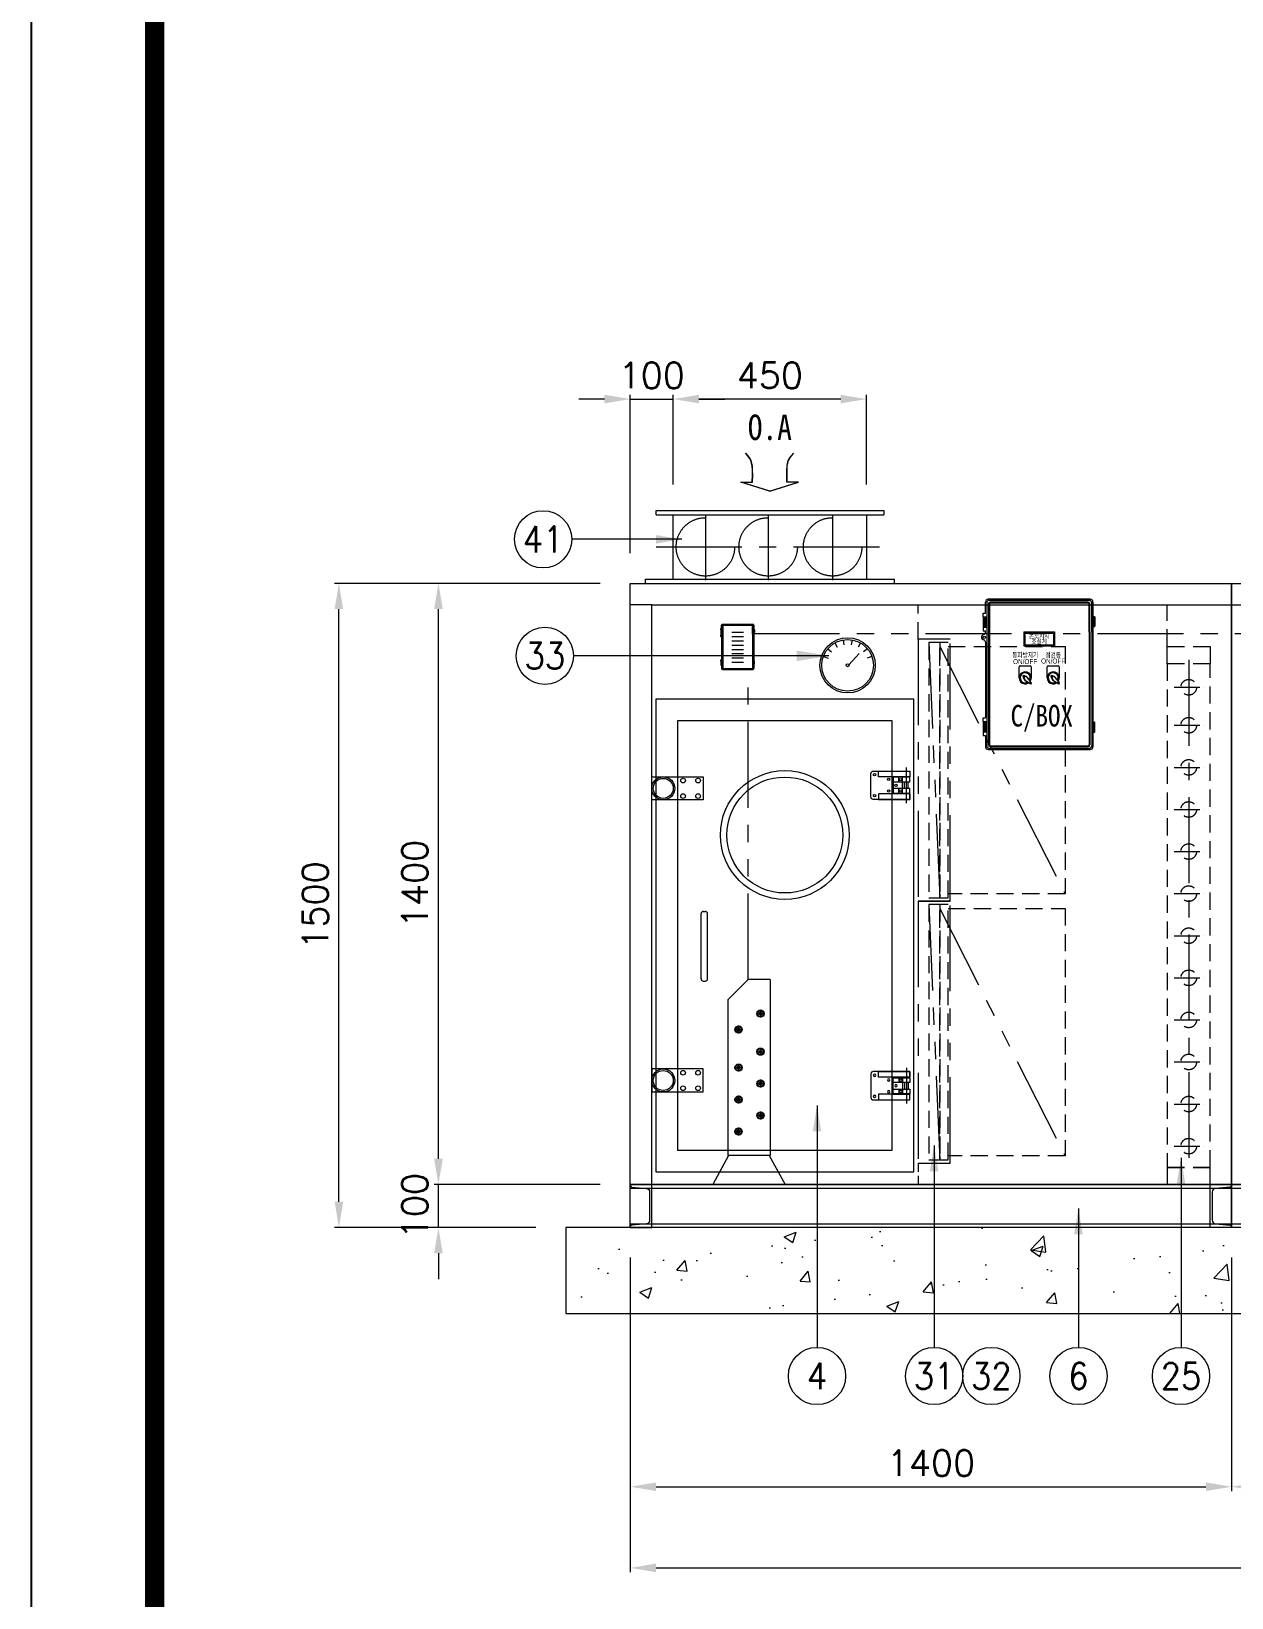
# Model space of a CAD drawing. Extents: x 14 to 18249, y -500 to 12444.
# Drawn here: x 14 to 2808, y 1791 to 5439 of the extents above; entities that cross this region are included whole.
import ezdxf
from ezdxf.enums import TextEntityAlignment as Align

# ---------------------------------------------------------------- set-up
doc = ezdxf.new("R2010")
doc.units = 0
doc.header["$LTSCALE"] = 80
doc.header["$MEASUREMENT"] = 0
for name, pattern in [('CEN', [26, 20, -2, 2, -2]), ('CENTER', [2, 1.25, -0.25, 0.25, -0.25]), ('CENTER2', [1.125, 0.75, -0.125, 0.125, -0.125]), ('CENTERX2', [4, 2.5, -0.5, 0.5, -0.5]), ('HID', [6, 4, -2]), ('HIDDEN', [0.375, 0.25, -0.125]), ('HIDDENX2', [0.75, 0.5, -0.25]), ('PHANTOM', [5, 2.5, -0.5, 0.5, -0.5, 0.5, -0.5]), ('PHANTOMX2', [5, 2.5, -0.5, 0.5, -0.5, 0.5, -0.5])]:
    doc.linetypes.add(name, pattern=pattern)
doc.layers.get('0').update_dxf_attribs({"linetype": 'CONTINUOUS', "lineweight": 18})
doc.layers.get('DEFPOINTS').update_dxf_attribs({"linetype": 'CONTINUOUS', "lineweight": 18})
for name, color, linetype, lineweight in [('2', 2, 'HIDDENX2', 18), ('ACT', 7, 'CONTINUOUS', 18), ('B', 7, 'CONTINUOUS', 15), ('C', 1, 'CENTER', 18), ('CEN', 1, 'CEN', 18), ('DIM', 4, 'CONTINUOUS', 18), ('FOM', 7, 'CONTINUOUS', 15), ('LIN', 2, 'CONTINUOUS', 18), ('NO', 2, 'CONTINUOUS', 18), ('PHAN', 2, 'PHANTOM', 18), ('S', 3, 'CONTINUOUS', 18), ('SMS', 220, 'CONTINUOUS', 18), ('SOL-M-1', 4, 'CONTINUOUS', 18)]:
    doc.layers.add(name, color=color, linetype=linetype, lineweight=lineweight)
doc.layers.add('FORM', color=7, linetype='CONTINUOUS')
doc.styles.add('GSC', font='romans.shx', dxfattribs={"width": 0.8, "height": 4, "bigfont": 'ghs.shx'})
doc.styles.add('ITALICT', font='TXT', dxfattribs={"width": 0.95, "height": 3})
doc.styles.get("Standard").update_dxf_attribs({"font": 'txt.shx', "bigfont": '2hs.shx'})
doc.styles.add('굴림', font='')
doc.styles.get('굴림').set_extended_font_data('Gulim')
doc.dimstyles.get("Standard").update_dxf_attribs({"dimscale": 0, "dimtxt": 60, "dimasz": 60, "dimexe": 10, "dimexo": 70, "dimgap": 25, "dimtad": 1, "dimdec": 0, "dimlfac": -1, "dimzin": 0, "dimdsep": 46, "dimtxsty": 'Standard', "dimcen": 0, "dimclrd": 1, "dimclre": 1, "dimadec": 0, "dimazin": 0, "dimtfac": 1, "dimtdec": 0, "dimtix": 1, "dimtmove": 1, "dimatfit": 2, "dimfxl": 0, "dimtolj": 1, "dimtzin": 0, "dimlwd": 5, "dimlwe": 5, "dimarcsym": 0})

# ---------------------------------------------------------------- blocks, each defined once
blk = doc.blocks.new('*D9')
at = {"color": 1, "linetype": 'Continuous', "lineweight": 5}
for p, q in [((1408.4, 2583.4), (1408.4, 2039.8)), ((2808.4, 2583.4), (2808.4, 2039.8)), ((1468.4, 2049.8), (2748.4, 2049.8))]:
    blk.add_line(p, q, dxfattribs=at)
at = {"color": 1, "linetype": 'Continuous'}
for points in [[(1468.4, 2059.8), (1468.4, 2039.8), (1408.4, 2049.8)], [(2748.4, 2059.8), (2748.4, 2039.8), (2808.4, 2049.8)]]:
    blk.add_solid(points, dxfattribs=at)
at = {"layer": 'DEFPOINTS', "color": 0, "linetype": 'Continuous'}
for p in [(1408.4, 2653.4), (2808.4, 2653.4), (2808.4, 2049.8)]:
    blk.add_point(p, dxfattribs=at)
at = {"color": 0, "linetype": 'Continuous', "insert": (2108.4, 2104.8), "char_height": 60, "attachment_point": 5}
blk.add_mtext('\\A1;1400', dxfattribs=at)
blk = doc.blocks.new('*D11')
at = {"color": 1, "linetype": 'Continuous', "lineweight": 5}
for p, q in [((1408.4, 2583.4), (1408.4, 1850.8)), ((7058.4, 2583.4), (7058.4, 1850.8)), ((1468.4, 1860.8), (6998.4, 1860.8))]:
    blk.add_line(p, q, dxfattribs=at)
at = {"color": 1, "linetype": 'Continuous'}
for points in [[(1468.4, 1870.8), (1468.4, 1850.8), (1408.4, 1860.8)], [(6998.4, 1870.8), (6998.4, 1850.8), (7058.4, 1860.8)]]:
    blk.add_solid(points, dxfattribs=at)
at = {"layer": 'DEFPOINTS', "color": 0, "linetype": 'Continuous'}
for p in [(1408.4, 2653.4), (7058.4, 2653.4), (7058.4, 1860.8)]:
    blk.add_point(p, dxfattribs=at)
at = {"color": 0, "linetype": 'Continuous', "insert": (4233.4, 1915.8), "char_height": 60, "attachment_point": 5}
blk.add_mtext('\\A1;5650', dxfattribs=at)
blk = doc.blocks.new('*D12')
at = {"color": 1, "linetype": 'Continuous', "lineweight": 5}
for p, q in [((1508.4, 4383.4), (1508.4, 4592.6)), ((1898.4, 4582.6), (1568.4, 4582.6)), ((1958.4, 4383.4), (1958.4, 4592.6))]:
    blk.add_line(p, q, dxfattribs=at)
at = {"color": 1, "linetype": 'Continuous'}
for points in [[(1568.4, 4592.6), (1568.4, 4572.6), (1508.4, 4582.6)], [(1898.4, 4592.6), (1898.4, 4572.6), (1958.4, 4582.6)]]:
    blk.add_solid(points, dxfattribs=at)
at = {"layer": 'DEFPOINTS', "color": 0, "linetype": 'Continuous'}
for p in [(1508.4, 4582.6), (1508.4, 4313.4), (1958.4, 4313.4)]:
    blk.add_point(p, dxfattribs=at)
at = {"color": 0, "linetype": 'Continuous', "insert": (1733.4, 4637.6), "char_height": 60, "attachment_point": 5}
blk.add_mtext('\\A1;450', dxfattribs=at)
blk = doc.blocks.new('*D3')
at = {"color": 1, "linetype": 'Continuous', "lineweight": 5}
for p, q in [((961.9, 2813.4), (961.9, 2873.4)), ((1338.4, 2753.4), (951.9, 2753.4)), ((961.9, 2653.4), (961.9, 2753.4)), ((1188.4, 2653.4), (951.9, 2653.4)), ((961.9, 2593.4), (961.9, 2533.4))]:
    blk.add_line(p, q, dxfattribs=at)
at = {"color": 1, "linetype": 'Continuous'}
for points in [[(951.9, 2813.4), (971.9, 2813.4), (961.9, 2753.4)], [(951.9, 2593.4), (971.9, 2593.4), (961.9, 2653.4)]]:
    blk.add_solid(points, dxfattribs=at)
at = {"layer": 'DEFPOINTS', "color": 0, "linetype": 'Continuous'}
for p in [(961.9, 2753.4), (1408.4, 2753.4), (1258.4, 2653.4)]:
    blk.add_point(p, dxfattribs=at)
at = {"color": 0, "linetype": 'Continuous', "insert": (906.9, 2703.4), "char_height": 60, "attachment_point": 5, "rotation": 90}
blk.add_mtext('\\A1;100', dxfattribs=at)
blk = doc.blocks.new('*D4')
at = {"color": 1, "linetype": 'Continuous', "lineweight": 5}
for p, q in [((1338.4, 4153.4), (951.9, 4153.4)), ((961.9, 2813.4), (961.9, 4093.4)), ((1338.4, 2753.4), (951.9, 2753.4))]:
    blk.add_line(p, q, dxfattribs=at)
at = {"color": 1, "linetype": 'Continuous'}
for points in [[(951.9, 4093.4), (971.9, 4093.4), (961.9, 4153.4)], [(951.9, 2813.4), (971.9, 2813.4), (961.9, 2753.4)]]:
    blk.add_solid(points, dxfattribs=at)
at = {"layer": 'DEFPOINTS', "color": 0, "linetype": 'Continuous'}
for p in [(961.9, 4153.4), (1408.4, 4153.4), (1408.4, 2753.4)]:
    blk.add_point(p, dxfattribs=at)
at = {"color": 0, "linetype": 'Continuous', "insert": (906.9, 3453.4), "char_height": 60, "attachment_point": 5, "rotation": 90}
blk.add_mtext('\\A1;1400', dxfattribs=at)
blk = doc.blocks.new('A$C25B1713D')
for p, q in [((47.6, 161.6), (55.6, 147.7)), ((74.8, 171.5), (77.6, 155.7)), ((103.8, 171.5), (101, 155.7)), ((131.1, 161.6), (123, 147.7)), ((10.9, 117.9), (26, 112.4)), ((25.4, 143), (37.7, 132.7)), ((93.4, 91.3), (126.3, 128)), ((153.3, 143), (141, 132.7)), ((167.8, 117.9), (152.7, 112.4))]:
    blk.add_line(p, q)
for radius in [89.3, 83.5, 4.57]:
    blk.add_circle((89.3, 89.3), radius)
blk = doc.blocks.new('*D24')
at = {"color": 1, "linetype": 'Continuous', "lineweight": 5}
for p, q in [((2808.4, 2583.4), (2808.4, 2039.8)), ((3708.4, 2583.4), (3708.4, 2039.8)), ((3648.4, 2049.8), (2868.4, 2049.8))]:
    blk.add_line(p, q, dxfattribs=at)
at = {"color": 1, "linetype": 'Continuous'}
for points in [[(2868.4, 2059.8), (2868.4, 2039.8), (2808.4, 2049.8)], [(3648.4, 2059.8), (3648.4, 2039.8), (3708.4, 2049.8)]]:
    blk.add_solid(points, dxfattribs=at)
at = {"layer": 'DEFPOINTS', "color": 0, "linetype": 'Continuous'}
for p in [(2808.4, 2653.4), (3708.4, 2653.4), (2808.4, 2049.8)]:
    blk.add_point(p, dxfattribs=at)
at = {"color": 0, "linetype": 'Continuous', "insert": (3258.4, 2104.8), "char_height": 60, "attachment_point": 5}
blk.add_mtext('\\A1;900', dxfattribs=at)
blk = doc.blocks.new('*D25')
at = {"color": 1, "linetype": 'Continuous', "lineweight": 5}
for p, q in [((1348.4, 4582.6), (1288.4, 4582.6)), ((1408.4, 4223.4), (1408.4, 4592.6)), ((1408.4, 4582.6), (1508.4, 4582.6)), ((1508.4, 4383.4), (1508.4, 4592.6)), ((1568.4, 4582.6), (1628.4, 4582.6))]:
    blk.add_line(p, q, dxfattribs=at)
at = {"color": 1, "linetype": 'Continuous'}
for points in [[(1348.4, 4592.6), (1348.4, 4572.6), (1408.4, 4582.6)], [(1568.4, 4592.6), (1568.4, 4572.6), (1508.4, 4582.6)]]:
    blk.add_solid(points, dxfattribs=at)
at = {"layer": 'DEFPOINTS', "color": 0, "linetype": 'Continuous'}
for p in [(1508.4, 4582.6), (1508.4, 4313.4), (1408.4, 4153.4)]:
    blk.add_point(p, dxfattribs=at)
at = {"color": 0, "linetype": 'Continuous', "insert": (1458.4, 4637.6), "char_height": 60, "attachment_point": 5}
blk.add_mtext('\\A1;100', dxfattribs=at)
blk = doc.blocks.new('*D30')
at = {"color": 1, "linetype": 'Continuous', "lineweight": 5}
for p, q in [((1338.4, 4153.4), (720.2, 4153.4)), ((730.2, 2713.4), (730.2, 4093.4)), ((1188.4, 2653.4), (720.2, 2653.4))]:
    blk.add_line(p, q, dxfattribs=at)
at = {"color": 1, "linetype": 'Continuous'}
for points in [[(720.2, 4093.4), (740.2, 4093.4), (730.2, 4153.4)], [(720.2, 2713.4), (740.2, 2713.4), (730.2, 2653.4)]]:
    blk.add_solid(points, dxfattribs=at)
at = {"layer": 'DEFPOINTS', "color": 0, "linetype": 'Continuous'}
for p in [(730.2, 4153.4), (1408.4, 4153.4), (1258.4, 2653.4)]:
    blk.add_point(p, dxfattribs=at)
at = {"color": 0, "linetype": 'Continuous', "insert": (675.2, 3403.4), "char_height": 60, "attachment_point": 5, "rotation": 90}
blk.add_mtext('\\A1;1500', dxfattribs=at)
blk = doc.blocks.new('M-F')
at = {"color": 2, "linetype": 'HIDDENX2'}
for points in [[(25.3, 8), (50.3, 8), (50.3, 602), (25.3, 602)], [(50.3, 8), (70, 8), (70, 602), (50.3, 602)]]:
    blk.add_lwpolyline(points, close=True, dxfattribs=at)
blk.add_lwpolyline([(70, 593.2), (342.3, 593.2), (342.3, 16.8), (70, 16.8)], dxfattribs=at)
at = {"layer": 'SMS', "linetype": 'PHANTOMX2'}
blk.add_lwpolyline([(0, 0), (75, 0), (75, 610), (0, 610)], close=True, dxfattribs=at)
at = {"layer": 'SOL-M-1', "color": 1, "linetype": 'PHANTOMX2'}
for p, q in [((25.3, 602), (50.3, 8)), ((50.3, 593.2), (342.3, 16.8))]:
    blk.add_line(p, q, dxfattribs=at)
blk = doc.blocks.new('경첩')
at = {"layer": 'PHAN'}
blk.add_line((0, -41.4), (0, 41.4), dxfattribs=at)
at = {"layer": 'SOL-M-1'}
for p, q in [((-33, 20), (7.7, 20)), ((-33, -19.6), (-33, 20)), ((7.7, 18.9), (-30.8, 18.9)), ((-30.8, 18.9), (-30.8, -18.5)), ((-30.8, 7.9), (7.7, 7.9)), ((-17.6, 7.9), (-17.6, 18.9)), ((-8.8, -18.5), (-8.8, 18.9)), ((-4.4, -7.5), (-4.4, 7.9)), ((4.4, -7.5), (4.4, 7.9)), ((7.7, 7.9), (7.7, 18.9)), ((7.7, -19.6), (-33, -19.6)), ((7.7, -7.5), (-30.8, -7.5)), ((-30.8, -18.5), (7.7, -18.5)), ((-17.6, -18.5), (-17.6, -7.5)), ((7.7, -7.5), (4.4, -7.5)), ((7.7, -18.5), (7.7, -7.5))]:
    blk.add_line(p, q, dxfattribs=at)
blk.add_lwpolyline([(7.7, -19.6), (7.7, -32.8), (-77, -32.8, -0.414214), (-82.5, -27.3), (-82.5, 27.7, -0.414214), (-77, 33.2), (7.7, 33.2), (7.7, 20)], format="xyb", dxfattribs=at)
for points in [[(7.7, 33.2), (7.7, 20), (-64.9, 20), (-64.9, 33.2)], [(7.7, -32.8), (7.7, -19.6), (-64.9, -19.6), (-64.9, -32.8)]]:
    blk.add_lwpolyline(points, close=True, dxfattribs=at)
for centre in [(-74.2, 25), (-41.2, 14), (-24.2, 0.2), (-13.2, 13.4), (-74.2, -24.5), (-41.2, -13.5), (-13.2, -13)]:
    blk.add_circle(centre, 2.75, dxfattribs=at)
blk = doc.blocks.new('500Wx1000H(SightGlass)')
at = {"layer": 'S', "lineweight": 15}
for p, q in [((9.9, 1100), (9.9, 0)), ((609.9, 1100), (9.9, 1100)), ((609.9, 0), (609.9, 1100)), ((59.9, 1050), (59.9, 50)), ((559.9, 1050), (59.9, 1050)), ((559.9, 50), (559.9, 1050)), ((114.9, 449), (114.9, 601)), ((119.9, 606), (124.9, 606)), ((129.9, 449), (129.9, 601)), ((119.9, 444), (124.9, 444)), ((59.9, 50), (559.9, 50)), ((9.9, 0), (609.9, 0))]:
    blk.add_line(p, q, dxfattribs=at)
for points in [[(0, 919.5), (119.9, 919.5), (119.9, 866), (0, 866)], [(0, 185.6), (119.9, 185.6), (119.9, 239.2), (0, 239.2)]]:
    blk.add_lwpolyline(points, close=True, dxfattribs=at)
for centre, radius in [((26.8, 892.7), 26.8), ((26.8, 892.7), 23.3), ((72.9, 910.8), 5.52), ((108, 910.8), 5.52), ((309.9, 784), 150), ((72.9, 874.7), 5.52), ((108, 874.7), 5.52), ((26.8, 212.4), 26.8), ((26.8, 212.4), 23.3), ((72.9, 230.5), 5.52), ((108, 230.5), 5.52), ((72.9, 194.3), 5.52), ((108, 194.3), 5.52)]:
    blk.add_circle(centre, radius, dxfattribs=at)
at = {"layer": 'S', "linetype": 'Continuous', "lineweight": 15}
blk.add_circle((309.9, 784), 135, dxfattribs=at)
at = {"layer": 'S', "lineweight": 15}
for centre, start, end in [((119.9, 601), 90, 180), ((124.9, 601), 0, 90), ((119.9, 449), 180, 270), ((124.9, 449), 270, 0)]:
    blk.add_arc(centre, 5, start, end, dxfattribs=at)
at = {"lineweight": 15}
blk.add_blockref('경첩', (592.8, 899.8), dxfattribs=at)
at = {"lineweight": 15, "xscale": -1, "rotation": 180}
blk.add_blockref('경첩', (592.8, 200.2), dxfattribs=at)
blk = doc.blocks.new('ELECTRIC HEATER')
at = {"layer": 'B', "color": 3}
for points in [[(29.4, 399.7), (26.7, 401.3), (24, 399.7), (24, 396.6), (26.7, 395), (29.4, 396.6)], [(-21.4, 362.5), (-24.1, 364.1), (-26.8, 362.5), (-26.8, 359.4), (-24.1, 357.8), (-21.4, 359.4)], [(29.4, 311), (26.7, 312.6), (24, 311), (24, 307.9), (26.7, 306.4), (29.4, 307.9)], [(-21.4, 273.8), (-24.1, 275.4), (-26.8, 273.8), (-26.8, 270.7), (-24.1, 269.2), (-21.4, 270.7)], [(29.4, 236.7), (26.7, 238.2), (24, 236.7), (24, 233.5), (26.7, 232), (29.4, 233.5)], [(-21.4, 199.5), (-24.1, 201), (-26.8, 199.5), (-26.8, 196.3), (-24.1, 194.8), (-21.4, 196.3)], [(29.4, 162.3), (26.7, 163.8), (24, 162.3), (24, 159.2), (26.7, 157.6), (29.4, 159.2)], [(-21.4, 125.1), (-24.1, 126.6), (-26.8, 125.1), (-26.8, 122), (-24.1, 120.4), (-21.4, 122)]]:
    blk.add_lwpolyline(points, close=True, dxfattribs=at)
for centre, radius in [((26.7, 398.1), 3.12), ((26.7, 398.1), 2.7), ((-24.1, 361), 3.12), ((-24.1, 361), 2.7), ((26.7, 309.5), 3.12), ((26.7, 309.5), 2.7), ((-24.1, 272.3), 3.12), ((-24.1, 272.3), 2.7), ((26.7, 235.1), 3.12), ((26.7, 235.1), 2.7), ((-24.1, 197.9), 3.12), ((-24.1, 197.9), 2.7), ((26.7, 160.7), 3.12), ((26.7, 160.7), 2.7), ((-24.1, 123.5), 3.12), ((-24.1, 123.5), 2.7)]:
    blk.add_circle(centre, radius, dxfattribs=at)
at = {"layer": 'C', "color": 3}
for p, q in [((26.7, 407.3), (26.7, 389)), ((-24.1, 370.1), (-24.1, 351.8)), ((17.2, 398.1), (36, 398.1)), ((-33.6, 361), (-14.8, 361)), ((17.2, 309.5), (36, 309.5)), ((26.7, 318.7), (26.7, 300.3)), ((-33.6, 272.3), (-14.8, 272.3)), ((-24.1, 281.5), (-24.1, 263.1)), ((17.2, 235.1), (36, 235.1)), ((26.7, 244.3), (26.7, 225.9)), ((-33.6, 197.9), (-14.8, 197.9)), ((-24.1, 207.1), (-24.1, 188.7)), ((17.2, 160.7), (36, 160.7)), ((26.7, 169.9), (26.7, 151.5)), ((-33.6, 123.5), (-14.8, 123.5)), ((-24.1, 132.7), (-24.1, 114.3))]:
    blk.add_line(p, q, dxfattribs=at)
at = {"layer": 'DIM', "color": 3, "linetype": 'Continuous'}
for centre, radius in [((26.7, 398.1), 8.45), ((26.7, 398.1), 6.76), ((-24.1, 361), 8.45), ((-24.1, 361), 6.76), ((26.7, 309.5), 8.45), ((26.7, 309.5), 6.76), ((-24.1, 272.3), 8.45), ((-24.1, 272.3), 6.76), ((26.7, 235.1), 8.45), ((26.7, 235.1), 6.76), ((-24.1, 197.9), 8.45), ((-24.1, 197.9), 6.76), ((26.7, 160.7), 8.45), ((26.7, 160.7), 6.76), ((-24.1, 123.5), 8.45), ((-24.1, 123.5), 6.76)]:
    blk.add_circle(centre, radius, dxfattribs=at)
at = {"layer": 'DIM', "color": 3}
for centre in [(26.7, 398.1), (-24.1, 361), (26.7, 309.5), (-24.1, 272.3), (26.7, 235.1), (-24.1, 197.9), (26.7, 160.7), (-24.1, 123.5)]:
    blk.add_circle(centre, 1.69, dxfattribs=at)
for centre in [(26.7, 398.1), (-24.1, 361), (26.7, 309.5), (-24.1, 272.3), (26.7, 235.1), (-24.1, 197.9), (26.7, 160.7), (-24.1, 123.5)]:
    blk.add_arc(centre, 1.86, 270, 180, dxfattribs=at)
at = {"layer": 'FOM', "color": 3, "linetype": 'Continuous'}
for p, q in [((-1.7, 477.6), (-49, 430.3)), ((49, 477.6), (-1.7, 477.6)), ((49, 477.6), (49, 67.6)), ((-49, 430.3), (-49, 67.6)), ((-47.3, 67.6), (-84.5, 0)), ((49, 67.6), (-49, 67.6)), ((47.3, 67.6), (84.5, 0)), ((84.5, 0), (-84.5, 0))]:
    blk.add_line(p, q, dxfattribs=at)
blk = doc.blocks.new('CONTROL BOX-1')
at = {"lineweight": 0}
for p, q in [((-125, 317.4), (-125, 343.5)), ((-122.2, 341.6), (-122.2, 8.4)), ((118.5, 350), (-118.5, 350)), ((-118, 339.3), (-118, 10.7)), ((116.6, 347.2), (-116.6, 347.2)), ((-116.1, 339.3), (-116.1, 10.7)), ((114.3, 343), (-114.3, 343)), ((114.3, 341.1), (-114.3, 341.1)), ((116.1, 273.2), (116.1, 339.3)), ((118, 273.2), (118, 339.3)), ((122.2, 273.2), (122.2, 341.6)), ((125, 343.5), (125, 6.5)), ((-130.6, 309), (-130.6, 317.4)), ((-130.6, 317.4), (-125, 317.4)), ((-130.6, 309), (-130.6, 284.8)), ((-130.6, 309), (-123.1, 309)), ((-127.3, 309), (-127.3, 284.8)), ((-125, 309), (-125, 284.8)), ((-123.1, 284.8), (-123.1, 309)), ((125, 309.5), (128.7, 309.5)), ((125.9, 309.5), (125.9, 286.1)), ((126.9, 309.5), (126.9, 286.1)), ((129.7, 308.5), (129.7, 287.1)), ((-130.6, 284.8), (-130.6, 276.4)), ((-130.6, 284.8), (-123.1, 284.8)), ((-130.6, 276.4), (-125, 276.4)), ((-125, 273.2), (-125, 276.4)), ((-35.9, 273.9), (35.9, 273.9)), ((-35.9, 273.9), (-35.9, 241.3)), ((-33.1, 271.1), (33.1, 271.1)), ((-33.1, 271.1), (-33.1, 244.1)), ((33.1, 271.1), (33.1, 244.1)), ((35.9, 273.9), (35.9, 241.3)), ((116.1, 273.2), (116.1, 10.7)), ((118, 273.2), (118, 10.7)), ((122.2, 273.2), (122.2, 8.4)), ((125, 286.1), (128.7, 286.1)), ((-125, 249.7), (-125, 73.6)), ((-35.9, 241.3), (35.9, 241.3)), ((-33.1, 244.1), (33.1, 244.1)), ((-46.6, 166.9), (-46.6, 192.6)), ((-44.3, 194.9), (-21, 194.9)), ((-18.6, 192.6), (-18.6, 166.9)), ((18.6, 166.9), (18.6, 192.6)), ((21, 194.9), (44.3, 194.9)), ((46.6, 192.6), (46.6, 166.9)), ((-130.6, 65.2), (-130.6, 73.6)), ((-130.6, 73.6), (-125, 73.6)), ((-130.6, 65.2), (-123.1, 65.2)), ((-130.6, 65.2), (-130.6, 41)), ((-130.6, 41), (-130.6, 32.6)), ((-130.6, 41), (-123.1, 41)), ((-127.3, 41), (-127.3, 65.2)), ((-125, 41), (-125, 65.2)), ((-123.1, 65.2), (-123.1, 41)), ((125, 63.9), (128.7, 63.9)), ((125, 40.5), (128.7, 40.5)), ((125.9, 40.5), (125.9, 63.9)), ((126.9, 40.5), (126.9, 63.9)), ((129.7, 41.5), (129.7, 62.9)), ((-130.6, 32.6), (-125, 32.6)), ((-125, 32.6), (-125, 6.5)), ((-118.5, 0), (118.5, 0)), ((-116.6, 2.8), (116.6, 2.8)), ((-114.3, 8.9), (114.3, 8.9)), ((-114.3, 7), (114.3, 7))]:
    blk.add_line(p, q, dxfattribs=at)
at = {"color": 0, "lineweight": 0}
for p, q in [((-36.6, 170.4), (-34.4, 168.2)), ((-36.1, 170.9), (-33.9, 168.7)), ((-30.2, 159), (-25, 155.6)), ((-29.8, 159.5), (-20.3, 153.4)), ((-25.2, 164.2), (-19.1, 154.6)), ((-25, 155.6), (-20.6, 152.8)), ((-24.6, 164.5), (-19.9, 157.1)), ((-19.9, 157.1), (-18.5, 154.9)), ((28.7, 170.4), (30.9, 168.2)), ((29.2, 170.9), (31.4, 168.7)), ((35, 159), (40.3, 155.6)), ((35.4, 159.5), (45, 153.4)), ((40, 164.2), (46.2, 154.6)), ((40.3, 155.6), (44.6, 152.8)), ((40.6, 164.5), (45.4, 157.1)), ((45.4, 157.1), (46.8, 154.9))]:
    blk.add_line(p, q, dxfattribs=at)
at = {"lineweight": 0}
blk.add_circle((-127.8, 261.4), 2.8, dxfattribs=at)
for centre, radius, start, end in [((-118.5, 343.5), 6.52, 90, 180), ((-116.6, 341.6), 5.59, 90, 180), ((-114.3, 339.3), 3.73, 90, 180), ((-114.3, 339.3), 1.86, 90, 180), ((114.3, 339.3), 3.73, 0, 90), ((114.3, 339.3), 1.86, 0, 90), ((116.6, 341.6), 5.59, 0, 90), ((118.5, 343.5), 6.52, 0, 90), ((128.7, 308.5), 0.932, 0, 90), ((-127.8, 261.4), 6.52, 103.3424, 256.6576), ((-130.6, 273.2), 5.59, 283.3424, 0), ((128.7, 287.1), 0.932, 270, 0), ((-130.6, 249.7), 5.59, 0, 76.6576), ((-44.3, 192.6), 2.33, 90, 180), ((-21, 192.6), 2.33, 0, 90), ((21, 192.6), 2.33, 90, 180), ((44.3, 192.6), 2.33, 0, 90), ((-32.6, 166.9), 14, 325.5765, 304.4235), ((-32.6, 166.9), 11.7, 330.4786, 299.5214), ((32.6, 166.9), 14, 325.5765, 304.4235), ((32.6, 166.9), 11.7, 330.4786, 299.5214), ((128.7, 62.9), 0.932, 0, 90), ((128.7, 41.5), 0.932, 270, 0), ((-118.5, 6.5), 6.52, 180, 270), ((-116.6, 8.4), 5.59, 180, 270), ((-114.3, 10.7), 3.73, 180, 270), ((-114.3, 10.7), 1.86, 180, 270), ((114.3, 10.7), 3.73, 270, 0), ((114.3, 10.7), 1.86, 270, 0), ((116.6, 8.4), 5.59, 270, 0), ((118.5, 6.5), 6.52, 270, 0)]:
    blk.add_arc(centre, radius, start, end, dxfattribs=at)
at = {"color": 0, "lineweight": 0}
for centre, radius, start, end in [((-37.1, 171.4), 0.699, 84.2097, 185.7903), ((-21.1, 173), 16.8, 185.7903, 237.067), ((-36.7, 171), 0.35, 82.6219, 187.3781), ((-38.7, 155.4), 16.8, 32.933, 84.2097), ((-21.1, 173), 16.1, 187.3781, 237.067), ((-38.7, 155.4), 16.1, 32.933, 82.6219), ((-36.3, 170.6), 0.35, 45, 225), ((-34.1, 168.5), 0.35, 225, 45), ((-19.8, 154.1), 1.57, 237.1861, 32.8139), ((-19.8, 154.1), 0.874, 237.2605, 32.7395), ((28.1, 171.4), 0.699, 84.2097, 185.7903), ((44.1, 173), 16.8, 185.7903, 237.067), ((26.5, 155.4), 16.8, 32.933, 84.2097), ((28.5, 171), 0.35, 82.6219, 187.3781), ((44.1, 173), 16.1, 187.3781, 237.067), ((26.5, 155.4), 16.1, 32.933, 82.6219), ((28.9, 170.6), 0.35, 45, 225), ((31.1, 168.5), 0.35, 225, 45), ((45.5, 154.1), 1.57, 237.1861, 32.8139), ((45.4, 154.1), 0.874, 237.2605, 32.7395)]:
    blk.add_arc(centre, radius, start, end, dxfattribs=at)
at = {"color": 0, "lineweight": 0, "style": '굴림', "width": 0.8}
for s, p in [('온도지시', (-0.1, 264.6)), ('조절계', (-0.1, 251.5)), ('동파방지기', (-32.7, 219.9)), ('점검등', (32.5, 219.9)), ('ON/OFF', (-32.7, 204.8)), ('ON/OFF', (32.5, 206.1))]:
    blk.add_text(s, height=11.65, dxfattribs=at).set_placement(p, align=Align.MIDDLE_CENTER)
at = {"layer": 'DIM', "color": 4, "linetype": 'ByBlock', "lineweight": 0, "style": 'ITALICT', "width": 0.85}
blk.add_text('C/BOX', height=50.27, dxfattribs=at).set_placement((6, 78.7), align=Align.MIDDLE_CENTER)
blk = doc.blocks.new('LED LAMP')
at = {"lineweight": 0}
for p, q in [((-39.2, 91.9), (-39.2, 94.4)), ((-39.2, 94.4), (-37.5, 94.4)), ((-39.2, 91.9), (-39.2, 84.6)), ((-39.2, 91.9), (-36.9, 91.9)), ((-39.2, 84.6), (-39.2, 82.1)), ((-39.2, 84.6), (-36.9, 84.6)), ((-39.2, 82.1), (-37.5, 82.1)), ((-38.2, 91.9), (-38.2, 84.6)), ((-37.5, 94.4), (-37.5, 102.2)), ((-37.5, 91.9), (-37.5, 84.6)), ((-37.5, 81.1), (-37.5, 82.1)), ((-37.5, 74.1), (-37.5, 21.3)), ((-36.9, 84.6), (-36.9, 91.9)), ((-36.7, 101.6), (-36.7, 1.7)), ((35.5, 104.2), (-35.5, 104.2)), ((-35.4, 100.9), (-35.4, 2.4)), ((35, 103.3), (-35, 103.3)), ((-34.8, 100.9), (-34.8, 2.4)), ((34.3, 102.1), (-34.3, 102.1)), ((34.3, 101.5), (-34.3, 101.5)), ((34.8, 81.1), (34.8, 100.9)), ((34.8, 81.1), (34.8, 2.4)), ((35.4, 81.1), (35.4, 100.9)), ((35.4, 81.1), (35.4, 2.4)), ((36.7, 81.1), (36.7, 101.6)), ((36.7, 81.1), (36.7, 1.7)), ((37.5, 102.2), (37.5, 1.1)), ((37.5, 92), (38.6, 92)), ((37.5, 85), (38.6, 85)), ((37.8, 92), (37.8, 85)), ((38.1, 92), (38.1, 85)), ((38.9, 91.7), (38.9, 85.3)), ((-39.2, 18.7), (-39.2, 21.3)), ((-39.2, 21.3), (-37.5, 21.3)), ((-39.2, 18.7), (-36.9, 18.7)), ((-39.2, 18.7), (-39.2, 11.5)), ((-39.2, 11.5), (-39.2, 8.9)), ((-39.2, 11.5), (-36.9, 11.5)), ((-39.2, 8.9), (-37.5, 8.9)), ((-38.2, 11.5), (-38.2, 18.7)), ((-37.5, 11.5), (-37.5, 18.7)), ((-37.5, 8.9), (-37.5, 1.1)), ((-36.9, 18.7), (-36.9, 11.5)), ((-35, 0), (35, 0)), ((-34.3, 1.8), (34.3, 1.8)), ((-34.3, 1.3), (34.3, 1.3)), ((37.5, 18.3), (38.6, 18.3)), ((37.5, 11.3), (38.6, 11.3)), ((37.8, 11.3), (37.8, 18.3)), ((38.1, 11.3), (38.1, 18.3)), ((38.9, 11.6), (38.9, 18)), ((-35.5, -0.8), (35.5, -0.8))]:
    blk.add_line(p, q, dxfattribs=at)
at = {"linetype": 'Continuous'}
for p, q in [((-13.7, 86.1), (13.7, 86.1)), ((-13.7, 76.1), (13.7, 76.1)), ((-13.7, 66.1), (13.7, 66.1)), ((-13.7, 56.1), (13.7, 56.1)), ((-13.7, 46.1), (13.7, 46.1)), ((-13.7, 36.1), (13.7, 36.1)), ((-13.7, 26.1), (13.7, 26.1)), ((-13.7, 16.1), (13.7, 16.1))]:
    blk.add_line(p, q, dxfattribs=at)
at = {"lineweight": 0}
blk.add_circle((-38.3, 77.6), 0.839, dxfattribs=at)
for centre, radius, start, end in [((-38.3, 77.6), 1.96, 103.3424, 256.6576), ((-39.2, 81.1), 1.68, 283.3424, 0), ((-39.2, 74.1), 1.68, 0, 76.6576), ((-35.5, 102.2), 1.96, 90, 180), ((-35, 101.6), 1.68, 90, 180), ((-34.3, 100.9), 1.12, 90, 180), ((-34.3, 100.9), 0.559, 90, 180), ((34.3, 100.9), 1.12, 0, 90), ((34.3, 100.9), 0.559, 0, 90), ((35, 101.6), 1.68, 0, 90), ((35.5, 102.2), 1.96, 0, 90), ((38.6, 91.7), 0.28, 0, 90), ((38.6, 85.3), 0.28, 270, 0), ((-35.5, 1.1), 1.96, 180, 270), ((-35, 1.7), 1.68, 180, 270), ((-34.3, 2.4), 1.12, 180, 270), ((-34.3, 2.4), 0.559, 180, 270), ((34.3, 2.4), 1.12, 270, 0), ((34.3, 2.4), 0.559, 270, 0), ((35, 1.7), 1.68, 270, 0), ((35.5, 1.1), 1.96, 270, 0), ((38.6, 18), 0.28, 0, 90), ((38.6, 11.6), 0.28, 270, 0)]:
    blk.add_arc(centre, radius, start, end, dxfattribs=at)
blk = doc.blocks.new('form')
at = {"layer": 'FORM', "color": 3}
blk.add_lwpolyline([(0, 562.79), (792.83, 562.79), (792.83, 0), (0, 0)], close=True, dxfattribs=at)
at = {"layer": 'FORM', "color": 2, "const_width": 1.94}
blk.add_lwpolyline([(12.48, 6.47), (12.48, 555.28), (781.78, 555.28), (781.78, 6.47)], close=True, dxfattribs=at)
blk = doc.blocks.new('A$C338769D1')
at = {"xscale": 20, "yscale": 20, "zscale": 20}
blk.add_blockref('form', (0, -11255.8), dxfattribs=at)

msp = doc.modelspace()

# ---------------------------------------------------------------- hatches: boundary and pattern name
at = {"linetype": 'Continuous'}
h = msp.add_hatch(dxfattribs=at)
h.set_pattern_fill('AR-CONC', color=256, scale=40, style=0)
h.set_pattern_definition([(50, (470.47, 573.04), (286.904, -25.101), [30, -330]), (355, (470.47, 573.04), (-55.5, 300.877), [24, -264]), (100.4514, (494.37, 570.94), (231.404, 275.776), [25.496, -280.457]), (46.184, (470.47, 653.04), (426.896, -66.208), [45, -495]), (96.6356, (506.04, 647.5), (373.865, 389.647), [38.244, -420.685]), (351.184, (470.47, 653.04), (373.865, 389.647), [36, -396]), (21, (510.47, 633.04), (238.763, -161.0476), [30, -330]), (326, (510.47, 633.04), (97.326, 290.06), [24, -264]), (71.4514, (530.36, 619.62), (336.089, 129.012), [25.496, -280.457]), (37.5, (470.47, 573.04), (4.864, 133.1575), [0, -260.8, 0, -268, 0, -265]), (7.5, (470.47, 573.04), (105.2278, 157.7647), [0, -152.8, 0, -254.8, 0, -101]), (327.5, (381.27, 573.04), (213.529, -9.022), [0, -100, 0, -312, 0, -414]), (317.5, (341.27, 573.04), (233.2745, 40.042), [0, -130, 0, -207.2, 0, -294])])
h.paths.add_polyline_path([(1258.4, 2453.4), (7708.4, 2453.4), (7708.4, 2653.4), (1258.4, 2653.4)])

# ---------------------------------------------------------------- linework, layer by layer
msp.add_line((1458.4, 4103.4), (1408.4, 4103.4), dxfattribs=at)
at = {"color": 2, "linetype": 'HIDDENX2'}
for p, q in [((2078.4, 4023.4), (2078.4, 4103.4)), ((2658.4, 4006.4), (2658.4, 4103.4))]:
    msp.add_line(p, q, dxfattribs=at)
at = {"linetype": 'PHANTOMX2'}
for p, q in [((1695.9, 4036.3), (5417.4, 4036.3)), ((1683.1, 3231), (1683.1, 3952.9))]:
    msp.add_line(p, q, dxfattribs=at)
at = {"linetype": 'Continuous'}
for points in [[(1458.4, 4103.4), (2808.4, 4103.4), (2808.4, 2753.4), (1458.4, 2753.4)], [(2808.4, 4103.4), (3708.4, 4103.4), (3708.4, 2753.4), (2808.4, 2753.4)], [(2808.4, 2653.4), (1408.4, 2653.4), (1408.4, 2753.4), (2808.4, 2753.4)], [(2808.4, 2661.4), (1408.4, 2661.4), (1408.4, 2745.4), (2808.4, 2745.4)], [(3708.4, 2653.4), (2808.4, 2653.4), (2808.4, 2753.4), (3708.4, 2753.4)], [(3708.4, 2661.4), (2808.4, 2661.4), (2808.4, 2745.4), (3708.4, 2745.4)], [(1258.4, 2453.4), (7708.4, 2453.4), (7708.4, 2653.4), (1258.4, 2653.4)]]:
    msp.add_lwpolyline(points, close=True, dxfattribs=at)
at = {"color": 2, "linetype": 'HIDDENX2'}
for points in [[(2758.4, 3966.4), (2658.4, 3966.4), (2658.4, 4006.4), (2758.4, 4006.4), (2758.4, 3966.4), (2758.4, 3966.4)], [(2758.4, 3966.4), (2658.4, 3966.4), (2658.4, 2793.4), (2758.4, 2793.4), (2758.4, 3966.4), (2758.4, 3966.4)], [(2758.4, 2793.4), (2658.4, 2793.4), (2658.4, 2753.4), (2758.4, 2753.4), (2758.4, 2793.4), (2758.4, 2793.4)]]:
    msp.add_lwpolyline(points, dxfattribs=at)
at = {"linetype": 'Continuous'}
for points in [[(1458.4, 2753.4), (1408.4, 2753.4), (1408.4, 2751.5, 0.388879), (1412, 2747.5), (1446.1, 2744.6, -0.388879), (1453.4, 2736.6), (1453.4, 2670.2, -0.388879), (1446.1, 2662.2), (1412, 2659.2, 0.388879), (1408.4, 2655.3), (1408.4, 2653.4), (1458.4, 2653.4), (1458.4, 2753.4)], [(2758.4, 2753.4), (2808.4, 2753.4), (2808.4, 2751.5, -0.388879), (2804.7, 2747.5), (2770.7, 2744.6, 0.388879), (2763.4, 2736.6), (2763.4, 2670.2, 0.388879), (2770.7, 2662.2), (2804.7, 2659.2, -0.388879), (2808.4, 2655.3), (2808.4, 2653.4), (2758.4, 2653.4), (2758.4, 2753.4)]]:
    msp.add_lwpolyline(points, format="xyb", dxfattribs=at)
at = {"color": 3, "linetype": 'HIDDENX2'}
for centre in [(2708.4, 3911.4), (2708.4, 3822.9), (2708.4, 3724.9), (2708.4, 3626.9), (2708.4, 3528.9), (2708.4, 3430.9), (2708.4, 3332.9), (2708.4, 3234.9), (2708.4, 3136.9), (2708.4, 3038.9), (2708.4, 2940.9), (2708.4, 2842.9)]:
    msp.add_circle(centre, 18.2, dxfattribs=at)
at = {"layer": '2', "linetype": 'ByBlock'}
for p, q in [((1468.4, 4323.4), (1998.4, 4323.4)), ((1468.4, 4313.4), (1468.4, 4323.4)), ((1468.4, 4313.4), (1998.4, 4313.4)), ((1508.4, 4163.4), (1508.4, 4313.4)), ((1958.4, 4313.4), (1958.4, 4163.4)), ((1998.4, 4323.4), (1998.4, 4313.4)), ((1443.4, 4163.4), (2023.4, 4163.4)), ((1443.4, 4163.4), (1443.4, 4153.4)), ((2023.4, 4153.4), (2023.4, 4163.4)), ((1443.4, 4153.4), (2023.4, 4153.4))]:
    msp.add_line(p, q, dxfattribs=at)
at = {"layer": '2', "linetype": 'HID'}
for centre in [(1583.4, 4238.4), (1729.5, 4238.4), (1879.5, 4238.4)]:
    msp.add_circle(centre, 68, dxfattribs=at)
at = {"layer": 'ACT', "color": 2, "linetype": 'HIDDEN'}
msp.add_line((2078.4, 2803.4), (2078.4, 2753.4), dxfattribs=at)
at = {"layer": 'ACT', "color": 4, "linetype": 'Continuous'}
for centre in [(1205.5, 4256), (1209.8, 3984.8), (1843.2, 2307.6), (2115.8, 2307.6), (2249, 2307.6), (2451.7, 2307.6), (2690.5, 2307.6)]:
    msp.add_circle(centre, 66.6, dxfattribs=at)
at = {"layer": 'CEN', "linetype": 'CENTERX2'}
for p, q in [((1583.4, 4311.2), (1583.4, 4160.6)), ((1729.5, 4311.2), (1729.5, 4160.6)), ((1879.5, 4311.2), (1879.5, 4160.6)), ((1468.4, 4238.4), (1998.4, 4238.4)), ((2708.4, 3975.4), (2708.4, 2785.3))]:
    msp.add_line(p, q, dxfattribs=at)
at = {"layer": 'CEN', "color": 1, "linetype": 'CENTER2'}
for p, q in [((2674.4, 3911.4), (2744.7, 3911.4)), ((2674.4, 3822.9), (2744.7, 3822.9)), ((2674.4, 3724.9), (2744.7, 3724.9)), ((2674.4, 3626.9), (2744.7, 3626.9)), ((2674.4, 3528.9), (2744.7, 3528.9)), ((2674.4, 3430.9), (2744.7, 3430.9)), ((2674.4, 3332.9), (2744.7, 3332.9)), ((2674.4, 3234.9), (2744.7, 3234.9)), ((2674.4, 3136.9), (2744.7, 3136.9)), ((2674.4, 3038.9), (2744.7, 3038.9)), ((2674.4, 2940.9), (2744.7, 2940.9)), ((2674.4, 2842.9), (2744.7, 2842.9))]:
    msp.add_line(p, q, dxfattribs=at)
at = {"layer": 'LIN', "linetype": 'Continuous'}
for points in [[(1408.4, 4153.4), (2808.4, 4153.4), (2808.4, 2753.4), (1408.4, 2753.4)], [(3708.4, 2753.4), (2808.4, 2753.4), (2808.4, 4153.4), (3708.4, 4153.4)]]:
    msp.add_lwpolyline(points, close=True, dxfattribs=at)
at = {"layer": 'NO'}
for points in [[(1692.6, 4389.4), (1692.8, 4405.1), (1692.7, 4417.2), (1692.2, 4426.3), (1691, 4433.5), (1689.1, 4439.3), (1686.2, 4444.6), (1682.1, 4450.3), (1676.7, 4457)], [(1692.6, 4389.4), (1692.8, 4405.1), (1692.7, 4417.2), (1692.2, 4426.3), (1691, 4433.5), (1689.1, 4439.3), (1686.2, 4444.6), (1682.1, 4450.3), (1676.7, 4457)], [(1693.2, 4389.4), (1693.4, 4405.1), (1693.3, 4417.2), (1692.8, 4426.3), (1691.7, 4433.5), (1689.8, 4439.3), (1686.8, 4444.6), (1682.7, 4450.3), (1677.3, 4457)], [(1772.9, 4389.4), (1772.8, 4405.1), (1772.8, 4417.2), (1773.4, 4426.3), (1774.5, 4433.5), (1776.4, 4439.3), (1779.3, 4444.6), (1783.4, 4450.3), (1788.9, 4457)], [(1772.9, 4389.4), (1772.8, 4405.1), (1772.8, 4417.2), (1773.4, 4426.3), (1774.5, 4433.5), (1776.4, 4439.3), (1779.3, 4444.6), (1783.4, 4450.3), (1788.9, 4457)], [(1773.6, 4389.4), (1773.4, 4405.1), (1773.5, 4417.2), (1774, 4426.3), (1775.1, 4433.5), (1777, 4439.3), (1779.9, 4444.6), (1784, 4450.3), (1789.5, 4457)]]:
    msp.add_lwpolyline(points, dxfattribs=at)
for points in [[(1732.8, 4368.4), (1666, 4389.4), (1692.6, 4389.4, 1.825411)], [(1732.8, 4368.4), (1666, 4389.4), (1692.6, 4389.4, 1.825411)], [(1733.4, 4368.4), (1666.7, 4389.4), (1693.2, 4389.4, 1.825411)], [(1732.8, 4368.4), (1799.5, 4389.4), (1772.9, 4389.4, -1.825411)], [(1732.8, 4368.4), (1799.5, 4389.4), (1772.9, 4389.4, -1.825411)], [(1733.4, 4368.4), (1800.1, 4389.4), (1773.6, 4389.4, -1.825411)]]:
    msp.add_lwpolyline(points, format="xyb", dxfattribs=at)

# ---------------------------------------------------------------- block references
at = {"linetype": 'Continuous'}
for name, p, xscale, yscale, zscale in [('A$C338769D1', (14.3, 12443.8), 1.150000000000006, 1.149999999999977, 1.15), ('A$C25B1713D', (1850.1, 3898.3), 0.7200000000011642, 0.7199999999993452, 0.7200000000000001)]:
    msp.add_blockref(name, p, dxfattribs=dict(at, xscale=xscale, yscale=yscale, zscale=zscale))
for name, p in [('LED LAMP', (1658.4, 3953.7)), ('M-F', (2078.4, 3413.4)), ('500Wx1000H(SightGlass)', (1458.4, 2783.4)), ('M-F', (2078.4, 2803.4)), ('ELECTRIC HEATER', (1684.8, 2753.4))]:
    msp.add_blockref(name, p, dxfattribs=at)
at = {"layer": 'ACT', "linetype": 'Continuous'}
msp.add_blockref('CONTROL BOX-1', (2360.4, 3766.5), dxfattribs=at)

# ---------------------------------------------------------------- texts
at = {"style": 'GSC', "width": 0.9}
for s, height, p in [('41', 61.37, (1205.5, 4256)), ('33', 61.37, (1209.8, 3984.8)), ('4', 61.4, (1843.2, 2307.6)), ('31', 61.37, (2115.8, 2307.6)), ('32', 61.37, (2249, 2307.6)), ('6', 61.4, (2451.7, 2307.6)), ('25', 61.37, (2690.5, 2307.6))]:
    msp.add_text(s, height=height, dxfattribs=at).set_placement(p, align=Align.MIDDLE)
at = {"layer": 'DIM', "color": 4, "linetype": 'ByBlock', "style": 'ITALICT', "width": 0.85}
msp.add_text('O.A', height=59.15, dxfattribs=at).set_placement((1733.4, 4516.9), align=Align.MIDDLE_CENTER)

# ---------------------------------------------------------------- dimensions: what is measured, and where the dimension line sits
at = {"linetype": 'Continuous'}
for base, p1, p2, angle, picture, middle in [((1508.4, 4582.6), (1408.4, 4153.4), (1508.4, 4313.4), 180, '*D25', (1458.4, 4637.6)), ((730.2, 4153.4), (1258.4, 2653.4), (1408.4, 4153.4), 90, '*D30', (675.2, 3403.4)), ((961.9, 4153.4), (1408.4, 2753.4), (1408.4, 4153.4), 90, '*D4', (906.9, 3453.4)), ((961.9, 2753.4), (1258.4, 2653.4), (1408.4, 2753.4), 90, '*D3', (906.9, 2703.4))]:
    dim = msp.add_linear_dim(base=base, p1=p1, p2=p2, angle=angle, dimstyle='Standard', override={"dimscale": 1}, dxfattribs=at)
    dim.commit()
    dim.dimension.update_dxf_attribs({"geometry": picture, "text_midpoint": middle})
for base, p1, p2, picture, middle in [((1508.4, 4582.6), (1958.4, 4313.4), (1508.4, 4313.4), '*D12', (1733.4, 4637.6)), ((2808.4, 2049.8), (1408.4, 2653.4), (2808.4, 2653.4), '*D9', (2108.4, 2104.8)), ((7058.4, 1860.8), (1408.4, 2653.4), (7058.4, 2653.4), '*D11', (4233.4, 1915.8)), ((2808.4, 2049.8), (3708.4, 2653.4), (2808.4, 2653.4), '*D24', (3258.4, 2104.8))]:
    dim = msp.add_linear_dim(base=base, p1=p1, p2=p2, dimstyle='Standard', override={"dimscale": 1}, dxfattribs=at)
    dim.commit()
    dim.dimension.update_dxf_attribs({"geometry": picture, "text_midpoint": middle})

# ---------------------------------------------------------------- leaders
for points in [[(1528.3, 4256), (1272.1, 4256)], [(1843.2, 2937.7), (1843.2, 2374.2)], [(2115.8, 2844.6), (2115.8, 2374.2)], [(2690.5, 2815.6), (2690.5, 2374.2)], [(2451.7, 2697.8), (2451.7, 2374.2)]]:
    msp.add_leader(points, dimstyle='Standard', override={"dimscale": 1})
at = {"layer": 'ACT', "linetype": 'Continuous'}
msp.add_leader([(1870.5, 3984.7), (1276.4, 3984.7)], dimstyle='Standard', override={"dimscale": 1.5, "dimtxt": 50, "dimasz": 50, "dimexe": 10, "dimexo": 25, "dimgap": 35, "dimtad": 1, "dimtih": 0, "dimdec": 0, "dimdsep": 0, "dimclrd": 1, "dimclre": 1, "dimtdec": 0, "dimtix": 1, "dimtofl": 1, "dimlwd": 5, "dimlwe": 5}, dxfattribs=at)

doc.saveas('drawing.dxf')
